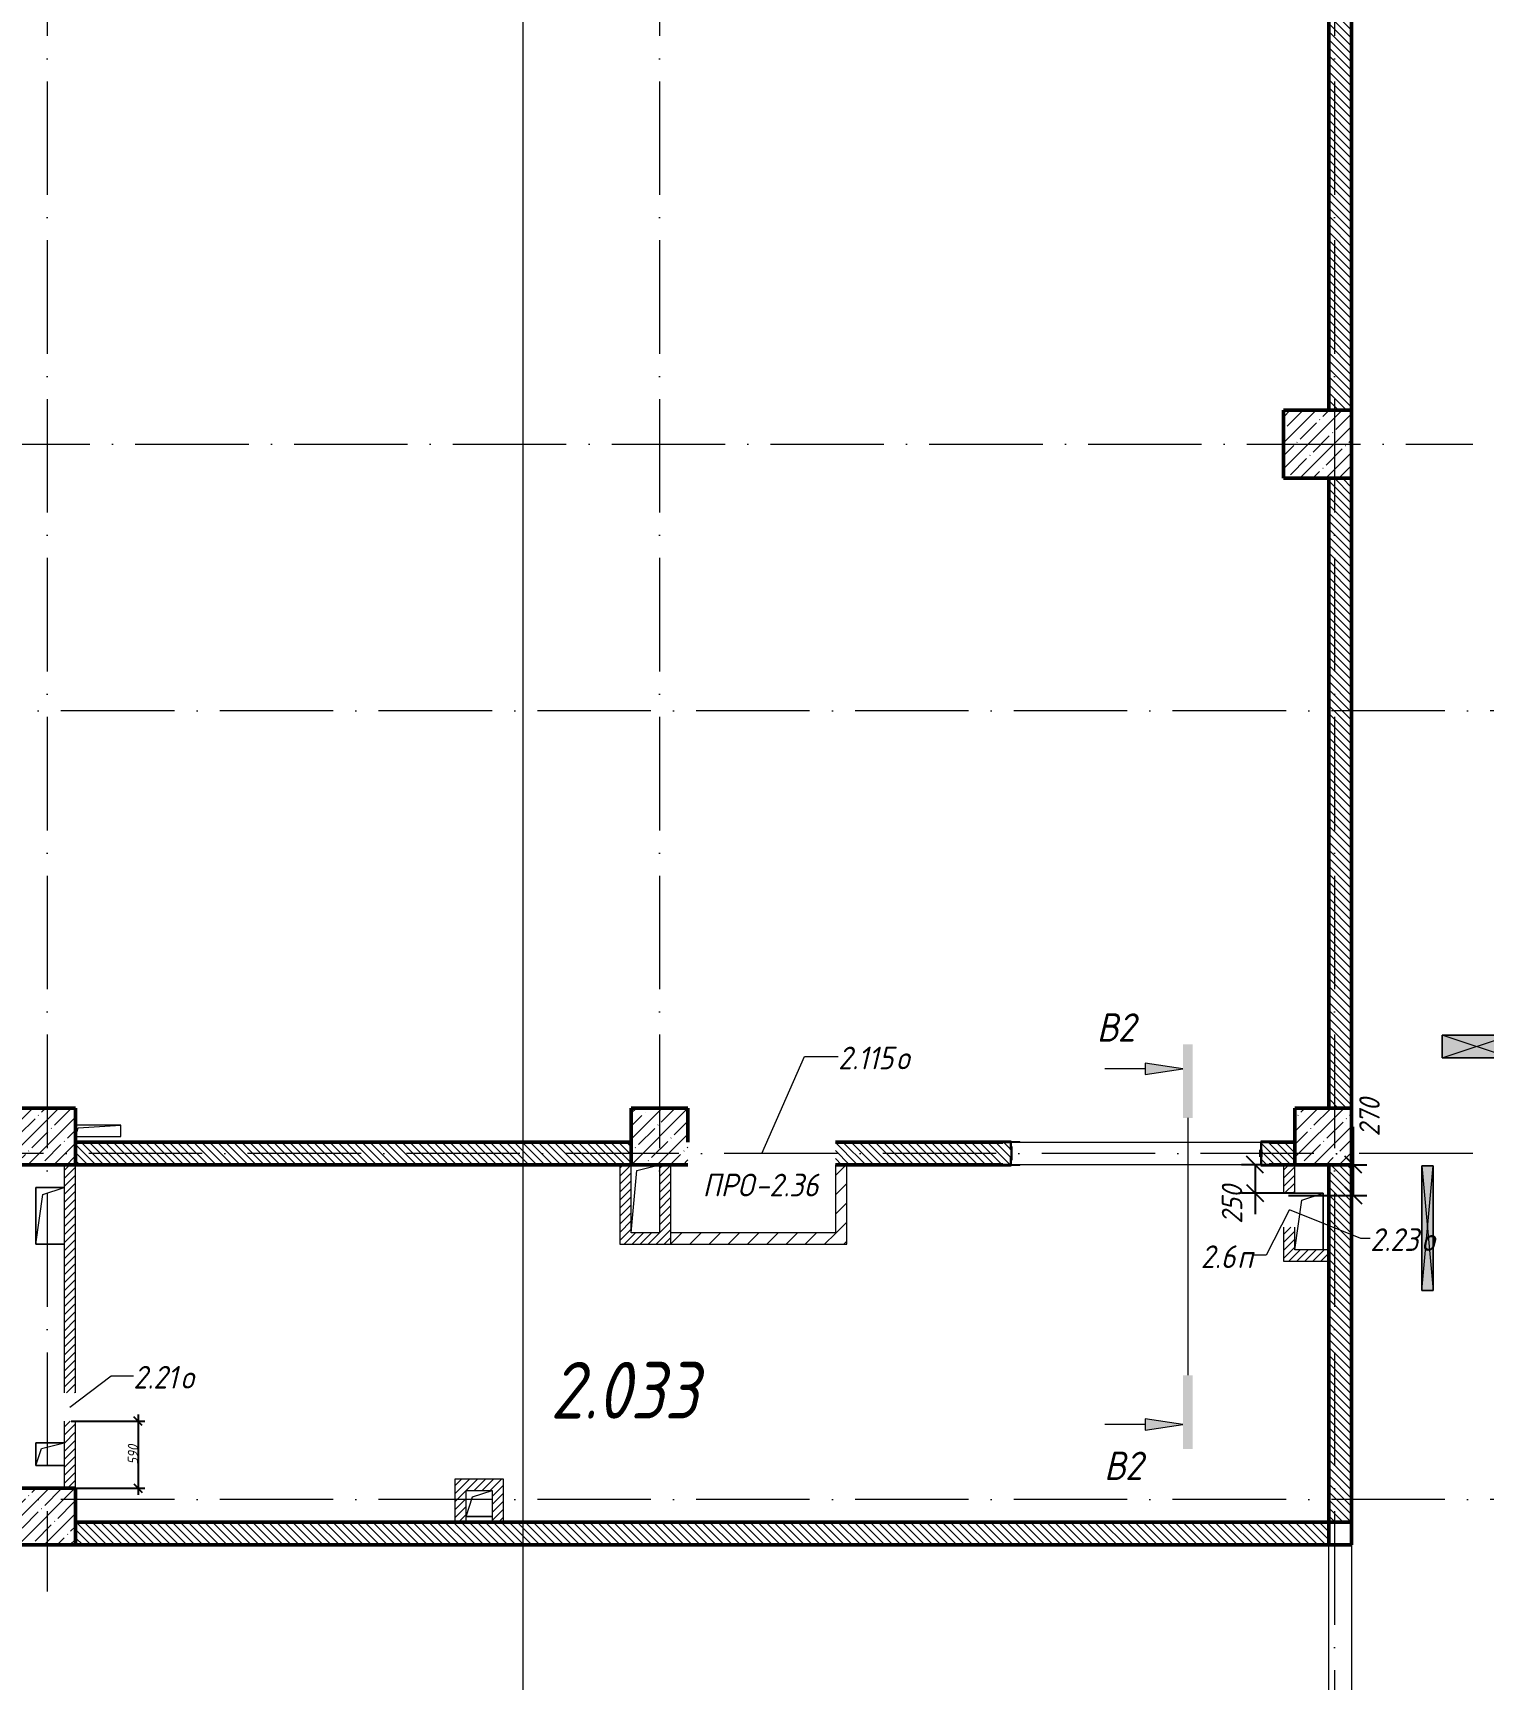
# Model space of a CAD drawing. Header units: millimetres. Extents: x -537608 to 253996, y -217170 to 186033.
# Drawn here: x -107023 to -94237, y -48940 to -34432 of the extents above; entities that cross this region are included whole.
import ezdxf

# ---------------------------------------------------------------- set-up
doc = ezdxf.new("R2010")
doc.units = ezdxf.units.MM
doc.linetypes.add('200_ШТРИХ_ш1п0_6_', pattern=[160, 100, -60])
doc.linetypes.add('50_200_ШТРИХ_1Т_ш5_п1_п1_', pattern=[1400, 1000, -200, 0, -200])
for name, color, linetype, lineweight in [('A-____-____-DIMS', 7, 'Continuous', 9), ('A-____-NOTE-TEXT', 7, 'Continuous', 9), ('A-____-NOTE-TEXT-1', 7, 'Continuous', 5), ('A-DETL-GENF-OTLN', 7, 'Continuous', 9), ('A-FLOR-____-OTLN', 7, 'Continuous', 9), ('A-GENM-____-IDEN', 7, 'Continuous', 9), ('A-GENM-____-MCUT', 7, 'Continuous', 25), ('A-GENM-____-OTLN', 7, 'Continuous', 9), ('A-GENM-____-OTLN-1', 7, 'Continuous', 25), ('A-GLAZ-____-IDEN', 7, 'Continuous', 9), ('A-GLAZ-____-OTLN', 7, 'Continuous', 9), ('A-WALL-____-MCUT-2', 7, 'Continuous', 50), ('A-WALL-____-PATT-1', 7, 'Continuous', 9), ('A-WALL-FNSH-MCUT-1', 7, 'Continuous', 9), ('I-WALL-____-OTLN', 7, 'Continuous', 9), ('S-COLS-____-MCUT', 7, 'Continuous', 50), ('S-COLS-____-OTLN', 7, 'Continuous', 9), ('S-GRID-____-OTLN-1', 7, '50_200_ШТРИХ_1Т_ш5_п1_п1_', 9), ('Марки помещений', 7, 'Continuous', 9)]:
    doc.layers.add(name, color=color, linetype=linetype, lineweight=lineweight)
for name, color, linetype, lineweight, true_color in [('A-DETL-GENF-OTLN-4', 9, '200_ШТРИХ_ш1п0_6_', 9, 0x808080), ('A-DETL-GENF-OTLN-5', 7, 'Continuous', 5, 0xc0c0c0), ('G-____-____-SYMB-1', 9, 'Continuous', 9, 0x808080)]:
    doc.layers.add(name, color=color, linetype=linetype, lineweight=lineweight, true_color=true_color)
doc.styles.add('ISOCPEUR_I', font='isocpeui.ttf', dxfattribs={"height": 300})
doc.styles.add('ISOCPEUR_I_10', font='isocpeui.ttf', dxfattribs={"width": 0.9, "height": 180})
doc.styles.add('ISOCPEUR_I_3', font='isocpeui.ttf', dxfattribs={"width": 0.85, "height": 2.2})
doc.styles.add('ISOCPEUR_I_7', font='isocpeui.ttf', dxfattribs={"width": 0.9, "height": 90})
doc.styles.add('ISOCPEUR_I_9', font='isocpeui.ttf', dxfattribs={"width": 0.9, "height": 250})
doc.dimstyles.new('ISO-1_8_0_9К_СРЕДНИЙ_Кладочные_2', dxfattribs={"dimscale": 304.8, "dimtxt": 89.638306, "dimasz": 0.246063, "dimexe": 0.19685, "dimexo": 0, "dimgap": 0, "dimtad": 1, "dimdec": 3, "dimrnd": 0.001, "dimdsep": 46, "dimtxsty": 'ISOCPEUR_I_7', "dimblk1": 'OBLIQUE', "dimblk2": 'OBLIQUE', "dimsah": 1, "dimcen": 0.09, "dimdle": 0.19685, "dimazin": 0, "dimtfac": 1, "dimtdec": 4, "dimtix": 1, "dimtmove": 1, "dimatfit": 3, "dimfxl": 1, "dimtvp": 1, "dimtolj": 1, "dimtzin": 0, "dimarcsym": 2})
doc.dimstyles.new('ISO-1_8_0_9К_СРЕДНИЙ_Кладочные_3', dxfattribs={"dimscale": 304.8, "dimtxt": 179.276612, "dimasz": 0.492126, "dimexe": 0.393701, "dimexo": 0, "dimgap": 0, "dimtad": 1, "dimdec": 3, "dimrnd": 0.001, "dimdsep": 46, "dimtxsty": 'ISOCPEUR_I_10', "dimblk1": 'OBLIQUE', "dimblk2": 'OBLIQUE', "dimsah": 1, "dimcen": 0.09, "dimdle": 0.393701, "dimazin": 0, "dimtfac": 1, "dimtdec": 4, "dimtix": 1, "dimtmove": 0, "dimatfit": 3, "dimfxl": 1, "dimtvp": 1, "dimtolj": 1, "dimtzin": 0, "dimarcsym": 2})
pattern_1 = [(135, (-184647.673, -56738.29), (-35.35534, -35.35534), [])]
pattern_2 = [(45, (-184647.673, -56738.29), (-35.35534, 35.35534), [])]
pattern_3 = [(45, (-184647.67, -56738.29), (-84.85281, 84.85281), [])]

# ---------------------------------------------------------------- blocks, each defined once
blk = doc.blocks.new('BSC_Колонна _Прямоугольная - 500х500-V8-АР1_План отверстий 2 этажа в осях 1-64_А-ГГ')
at = {"layer": 'S-COLS-____-OTLN'}
h = blk.add_hatch(dxfattribs=at)
h.set_pattern_fill('FP_36', color=256, style=0, pattern_type=2)
h.set_pattern_definition([(45, (-89000, -12581.04), (-114.04925, 114.04925), []), (45, (-88885.95, -12581.04), (-114.04925, 114.04925), [201.613, -40.323, 3.353, -36.97])])
h.paths.add_polyline_path([(-250, -250), (250, -250), (250, 250), (-250, 250)], flags=0)
at = {"layer": 'S-COLS-____-MCUT'}
for p, q in [((250, 250), (-250, 250)), ((-250, 250), (-250, -250)), ((250, -250), (250, 250)), ((-250, -250), (250, -250))]:
    blk.add_line(p, q, dxfattribs=at)
blk = doc.blocks.new('BSC_Колонна _Прямоугольная - 600х600-V15-АР1_План отверстий 2 этажа в осях 1-64_А-ГГ')
at = {"layer": 'S-COLS-____-OTLN'}
h = blk.add_hatch(dxfattribs=at)
h.set_pattern_fill('FP_44', color=256, style=0, pattern_type=2)
h.set_pattern_definition([(45, (-88950, -18681.04), (-114.04925, 114.04925), []), (45, (-88835.95, -18681.04), (-114.04925, 114.04925), [201.613, -40.323, 3.353, -36.97])])
h.paths.add_polyline_path([(-300, -300), (300, -300), (300, 300), (-300, 300)], flags=0)
at = {"layer": 'S-COLS-____-MCUT'}
for p, q in [((300, 300), (-300, 300)), ((-300, 300), (-300, -300)), ((300, -300), (300, 300)), ((-300, -300), (300, -300))]:
    blk.add_line(p, q, dxfattribs=at)
blk = doc.blocks.new('BSC_Колонна _Прямоугольная - 500х500-V18-АР1_План отверстий 2 этажа в осях 1-64_А-ГГ')
at = {"layer": 'S-COLS-____-OTLN'}
h = blk.add_hatch(dxfattribs=at)
h.set_pattern_fill('FP_47', color=256, style=0, pattern_type=2)
h.set_pattern_definition([(45, (-77750, -12581.04), (-114.04925, 114.04925), []), (45, (-77635.95, -12581.04), (-114.04925, 114.04925), [201.613, -40.323, 3.353, -36.97])])
h.paths.add_polyline_path([(-250, -250), (250, -250), (250, 250), (-250, 250)], flags=0)
at = {"layer": 'S-COLS-____-MCUT'}
for p, q in [((250, 250), (-250, 250)), ((-250, 250), (-250, -250)), ((250, -250), (250, 250)), ((-250, -250), (250, -250))]:
    blk.add_line(p, q, dxfattribs=at)
blk = doc.blocks.new('BSC_Колонна _Прямоугольная - 500х500-V19-АР1_План отверстий 2 этажа в осях 1-64_А-ГГ')
at = {"layer": 'S-COLS-____-OTLN'}
h = blk.add_hatch(dxfattribs=at)
h.set_pattern_fill('FP_48', color=256, style=0, pattern_type=2)
h.set_pattern_definition([(45, (-83150, -12581.04), (-114.04925, 114.04925), []), (45, (-83035.95, -12581.04), (-114.04925, 114.04925), [201.613, -40.323, 3.353, -36.97])])
h.paths.add_polyline_path([(-250, -250), (250, -250), (250, 250), (-250, 250)], flags=0)
at = {"layer": 'S-COLS-____-MCUT'}
for p, q in [((250, 250), (-250, 250)), ((-250, 250), (-250, -250)), ((250, -50), (250, 250)), ((-250, -250), (250, -250))]:
    blk.add_line(p, q, dxfattribs=at)
blk = doc.blocks.new('BSC_Колонна _Прямоугольная - 500х500-V139-АР1_План отверстий 2 этажа в осях 1-64_А-ГГ')
at = {"layer": 'S-COLS-____-OTLN'}
h = blk.add_hatch(dxfattribs=at)
h.set_pattern_fill('FP_170', color=256, style=0, pattern_type=2)
h.set_pattern_definition([(45, (-77750, -9231.04), (-114.04925, 114.04925), []), (45, (-77635.95, -9231.04), (-114.04925, 114.04925), [201.613, -40.323, 3.353, -36.97])])
h.paths.add_polyline_path([(-250, -250), (250, -250), (250, 250), (-250, 250)], flags=0)
at = {"layer": 'S-COLS-____-MCUT'}
for p, q in [((250, 250), (-250, 250)), ((-250, 250), (-250, -250)), ((250, -250), (250, 250)), ((-250, -250), (250, -250))]:
    blk.add_line(p, q, dxfattribs=at)
blk = doc.blocks.new('154_Стойка_СКБ_Уголок - СМ-2480_200-28346303-АР1_План отверстий 2 этажа в осях 1-64_А-ГГ')
at = {"layer": 'A-GENM-____-MCUT'}
for p, q in [((125, 156), (125, 81)), ((200, 156), (125, 156)), ((131, 81), (131, 150)), ((131, 150), (200, 150)), ((200, 150), (200, 156)), ((125, 81), (131, 81)), ((131, 19), (125, 19)), ((125, 19), (125, -56)), ((131, -50), (131, 19)), ((125, -56), (200, -56)), ((200, -50), (131, -50)), ((200, -56), (200, -50))]:
    blk.add_line(p, q, dxfattribs=at)
blk = doc.blocks.new('Стойка_Влож_Полоса боковая - Полоса-28213942-АР1_План отверстий 2 этажа в осях 1-64_А-ГГ')
at = {"layer": 'A-GENM-____-OTLN'}
for p, q in [((-5, 60), (0, 60)), ((-5, -60), (-5, 60)), ((0, 31), (0, -31)), ((0, -60), (-5, -60))]:
    blk.add_line(p, q, dxfattribs=at)
blk = doc.blocks.new('Стойка_Влож_Уголок_Опорный - Уголок-28213941-АР1_План отверстий 2 этажа в осях 1-64_А-ГГ')
at = {"layer": 'A-GENM-____-OTLN'}
for p, q in [((-212, -6), (-212, 0)), ((0, 0), (0, -6)), ((-212, -75), (-212, -6)), ((-212, -6), (-206, -6)), ((-212, -75), (-206, -75)), ((-6, -6), (0, -6)), ((-6, -75), (0, -75)), ((0, -6), (0, -75))]:
    blk.add_line(p, q, dxfattribs=at)
blk = doc.blocks.new('Фахверк_СКБ_Уголок - 200_3380-28509457-АР1_План отверстий 2 этажа в осях 1-64_А-ГГ')
at = {"layer": 'A-GENM-____-MCUT'}
for p, q in [((200, 156), (125, 156)), ((125, 156), (125, 81)), ((131, 81), (131, 150)), ((131, 150), (200, 150)), ((200, 150), (200, 156)), ((125, 81), (131, 81)), ((131, 19), (125, 19)), ((125, 19), (125, -56)), ((131, -50), (131, 19)), ((125, -56), (200, -56)), ((200, -50), (131, -50)), ((200, -56), (200, -50))]:
    blk.add_line(p, q, dxfattribs=at)
blk = doc.blocks.new('AR_Отверстие прямоугольное _в плите_ - AR_Отверстие прямоугольное _в плите_-30459229-АР1_План отверстий 2 этажа в осях 1-64_А-ГГ')
at = {"layer": 'A-GENM-____-OTLN'}
for p, q in [((125, 250), (-125, 250)), ((-125, -250), (-63, 188)), ((-63, 188), (125, 250)), ((125, -250), (125, 250))]:
    blk.add_line(p, q, dxfattribs=at)
blk = doc.blocks.new('AR_Отверстие прямоугольное _в плите_ - AR_Отверстие прямоугольное _в плите_-30459234-АР1_План отверстий 2 этажа в осях 1-64_А-ГГ')
at = {"layer": 'A-GENM-____-OTLN'}
for p, q in [((-75, 250), (125, 300)), ((-125, -300), (-75, 250))]:
    blk.add_line(p, q, dxfattribs=at)
blk = doc.blocks.new('AR_Отверстие прямоугольное _в плите_ - AR_Отверстие прямоугольное _в плите_-V153-АР1_План отверстий 2 этажа в осях 1-64_А-ГГ')
at = {"layer": 'A-GENM-____-OTLN'}
for p, q in [((125, 250), (-125, 250)), ((-125, 250), (-125, -250)), ((-125, -250), (-63, 188)), ((-63, 188), (125, 250)), ((-125, -250), (125, -250))]:
    blk.add_line(p, q, dxfattribs=at)
blk = doc.blocks.new('AR_Отверстие прямоугольное _в плите_ - AR_Отверстие прямоугольное _в плите_-30459269-АР1_План отверстий 2 этажа в осях 1-64_А-ГГ')
at = {"layer": 'A-GENM-____-OTLN'}
for p, q in [((125, 100), (-125, 100)), ((-125, 100), (-125, -100)), ((-125, -100), (-75, 50)), ((-75, 50), (125, 100)), ((-125, -100), (125, -100))]:
    blk.add_line(p, q, dxfattribs=at)
blk = doc.blocks.new('AR_Отверстие прямоугольное _в плите_ - AR_Отверстие прямоугольное _в плите_-30511579-АР1_План отверстий 2 этажа в осях 1-64_А-ГГ')
at = {"layer": 'A-GENM-____-OTLN'}
for p, q in [((200, 50), (-200, 50)), ((-200, -50), (-175, 25)), ((-175, 25), (200, 50)), ((200, -50), (200, 50)), ((-200, -50), (200, -50))]:
    blk.add_line(p, q, dxfattribs=at)
blk = doc.blocks.new('AR_Отверстие прямоугольное _в плите_ - AR_Отверстие прямоугольное _в плите_-30552839-АР1_План отверстий 2 этажа в осях 1-64_А-ГГ')
at = {"layer": 'A-GENM-____-OTLN'}
for p, q in [((-115, -115), (-58, 58)), ((-58, 58), (115, 115)), ((-115, -115), (115, -115))]:
    blk.add_line(p, q, dxfattribs=at)
blk = doc.blocks.new('BSC_Колонна _Прямоугольная1 - 200х200 _металл_-35201446-АР1_План отверстий 2 этажа в осях 1-64_А-ГГ')
at = {"layer": 'S-COLS-____-MCUT'}
for p, q in [((100, 100), (-100, 100)), ((-100, 100), (-100, -100)), ((100, -100), (100, 100)), ((-100, -100), (100, -100))]:
    blk.add_line(p, q, dxfattribs=at)
blk = doc.blocks.new('AR_Отверстие прямоугольное _в стене_ - AR_Отверстие прямоугольное _в стене__ЭОМ-36813478-АР1_План отверстий 2 этажа в осях 1-64_А-ГГ')
at = {"layer": 'A-GLAZ-____-OTLN'}
blk.add_hatch(color=256, dxfattribs=at).paths.add_polyline_path([(300, 100), (-300, 100), (-300, -100), (300, -100), (300, 65)], flags=0)
at = {"layer": 'A-DETL-GENF-OTLN'}
for p, q in [((-300, -100), (-300, 100)), ((-300, 100), (300, 100)), ((300, 100), (-300, -100)), ((-300, 100), (300, -100)), ((300, 100), (-300, 100)), ((-300, 100), (-300, -100)), ((300, 100), (300, -100)), ((300, -100), (300, 100)), ((300, -100), (-300, -100)), ((-300, -100), (300, -100))]:
    blk.add_line(p, q, dxfattribs=at)
blk = doc.blocks.new('AR_Отверстие прямоугольное _в стене_ - AR_Отверстие прямоугольное _в стене__ОВ-36943067-АР1_План отверстий 2 этажа в осях 1-64_А-ГГ')
at = {"layer": 'A-GLAZ-____-OTLN'}
blk.add_hatch(color=256, dxfattribs=at).paths.add_polyline_path([(-550, -50), (550, -50), (550, 50), (-550, 50)], flags=0)
at = {"layer": 'A-DETL-GENF-OTLN'}
for p, q in [((-550, -50), (-550, 50)), ((-550, 50), (550, 50)), ((550, 50), (-550, -50)), ((-550, 50), (550, -50)), ((550, 50), (-550, 50)), ((-550, 50), (-550, -50)), ((550, 50), (550, -50)), ((550, -50), (550, 50)), ((550, -50), (-550, -50)), ((-550, -50), (550, -50))]:
    blk.add_line(p, q, dxfattribs=at)
blk = doc.blocks.new('DET_L_Имитация разреза_ISO2-5 - Влево-29864108-АР1_План отверстий 2 этажа в осях 1-64_А-ГГ')
at = {"layer": 'A-DETL-GENF-OTLN-5'}
blk.add_line((143, 0), (2410, 0), dxfattribs=at)
blk = doc.blocks.new('_Oblique')
at = {"color": 0, "linetype": 'ByBlock', "lineweight": -2}
blk.add_line((-0.5, -0.5), (0.5, 0.5), dxfattribs=at)
blk = doc.blocks.new('*D2394')
at = {"layer": 'A-____-____-DIMS', "color": 0, "lineweight": -2, "transparency": 16777216}
for p, q in [((-95898, -44407), (-96368, -44407)), ((-96248, -44407), (-96248, -44777)), ((-95901, -44657), (-96368, -44657)), ((-96248, -44657), (-96248, -44843))]:
    blk.add_line(p, q, dxfattribs=at)
at = {"layer": 'Defpoints', "color": 0, "transparency": 16777216}
for p in [(-96248, -44407), (-95898, -44407), (-95901, -44657)]:
    blk.add_point(p, dxfattribs=at)
at = {"layer": 'A-____-____-DIMS', "color": 0, "lineweight": -2, "transparency": 16777216, "xscale": 150, "yscale": 150, "zscale": 150}
for p, rotation in [((-96248, -44407), 90), ((-96248, -44657), 270)]:
    blk.add_blockref('_Oblique', p, dxfattribs=dict(at, rotation=rotation))
at = {"layer": 'A-____-____-DIMS', "color": 0, "transparency": 16777216, "insert": (-96541, -44927), "char_height": 180, "width": 409.58, "attachment_point": 1, "rotation": 90, "line_spacing_factor": 1.149209, "style": 'ISOCPEUR_I_10'}
blk.add_mtext('\\A1;250', dxfattribs=at)
blk = doc.blocks.new('*D2396')
at = {"layer": 'A-____-____-DIMS', "color": 0, "lineweight": -2, "transparency": 16777216}
for p, q in [((-106685, -46667), (-106036, -46667)), ((-106096, -46607), (-106096, -47317)), ((-106648, -47257), (-106036, -47257))]:
    blk.add_line(p, q, dxfattribs=at)
at = {"layer": 'Defpoints', "color": 0, "transparency": 16777216}
for p in [(-106685, -46667), (-106648, -47257), (-106096, -47257)]:
    blk.add_point(p, dxfattribs=at)
at = {"layer": 'A-____-____-DIMS', "color": 0, "lineweight": -2, "transparency": 16777216, "xscale": 75, "yscale": 75, "zscale": 75}
for p, rotation in [((-106096, -46667), 90), ((-106096, -47257), 270)]:
    blk.add_blockref('_Oblique', p, dxfattribs=dict(at, rotation=rotation))
at = {"layer": 'A-____-____-DIMS', "color": 0, "transparency": 16777216, "insert": (-106141, -46962), "char_height": 90, "width": 409.58, "attachment_point": 5, "rotation": 90, "style": 'ISOCPEUR_I_7'}
blk.add_mtext('\\A1;590', dxfattribs=at)
blk = doc.blocks.new('*D2398')
at = {"layer": 'A-____-____-DIMS', "color": 0, "lineweight": -2, "transparency": 16777216}
for p, q in [((-95381, -44407), (-95381, -44073)), ((-95381, -44677), (-95381, -44287)), ((-95898, -44407), (-95261, -44407)), ((-95952, -44677), (-95261, -44677))]:
    blk.add_line(p, q, dxfattribs=at)
at = {"layer": 'Defpoints', "color": 0, "transparency": 16777216}
for p in [(-95898, -44407), (-95952, -44677), (-95381, -44677)]:
    blk.add_point(p, dxfattribs=at)
at = {"layer": 'A-____-____-DIMS', "color": 0, "lineweight": -2, "transparency": 16777216, "xscale": 150, "yscale": 150, "zscale": 150}
for p, rotation in [((-95381, -44407), 90), ((-95381, -44677), 270)]:
    blk.add_blockref('_Oblique', p, dxfattribs=dict(at, rotation=rotation))
at = {"layer": 'A-____-____-DIMS', "color": 0, "transparency": 16777216, "insert": (-95329, -44157), "char_height": 180, "width": 409.58, "attachment_point": 1, "rotation": 90, "line_spacing_factor": 1.149209, "style": 'ISOCPEUR_I_10'}
blk.add_mtext('\\A1;270', dxfattribs=at)

msp = doc.modelspace()

# ---------------------------------------------------------------- hatches: boundary and pattern name
at = {"layer": 'A-____-NOTE-TEXT-1'}
for points in [[(-96796.704, -43994.3389), (-96796.704, -43344.3389), (-96883.4406, -43344.3389), (-96883.4406, -43994.3389)], [(-97217.082, -43610.187), (-96883.4406, -43560.187), (-97217.082, -43510.187)], [(-96796.704, -46911.2538), (-96796.704, -46261.2538), (-96883.4406, -46261.2538), (-96883.4406, -46911.2538)], [(-97217.082, -46745.4058), (-96883.4406, -46695.4058), (-97217.082, -46645.4058)]]:
    msp.add_hatch(color=256, dxfattribs=at).paths.add_polyline_path(points, flags=0)
at = {"layer": 'A-WALL-____-PATT-1'}
h = msp.add_hatch(dxfattribs=at)
h.set_pattern_fill('FP_6', color=256, style=0, pattern_type=2)
h.set_pattern_definition(pattern_1)
h.paths.add_polyline_path([(-95397.6725, -37757.2474), (-95397.6725, -32357.2474), (-95597.6725, -32357.2474), (-95597.6725, -37757.2474)], flags=0)
h = msp.add_hatch(dxfattribs=at)
h.set_pattern_fill('FP_6', color=256, style=0, pattern_type=2)
h.set_pattern_definition(pattern_1)
h.paths.add_polyline_path([(-95597.6725, -43907.2474), (-95397.6725, -43907.2474), (-95397.6725, -38357.2474), (-95597.6725, -38357.2474), (-95597.6725, -42242.4769)], flags=0)
h = msp.add_hatch(dxfattribs=at)
h.set_pattern_fill('FP_6', color=256, style=0, pattern_type=2)
h.set_pattern_definition(pattern_1)
h.paths.add_polyline_path([(-101747.6725, -44407.2474), (-101747.6725, -44207.2474), (-106647.6725, -44207.2474), (-106647.6725, -44407.2474), (-103358.0049, -44407.2474)], flags=0)
h = msp.add_hatch(dxfattribs=at)
h.set_pattern_fill('FP_6', color=256, style=0, pattern_type=2)
h.set_pattern_definition(pattern_1)
h.paths.add_polyline_path([(-96191.6725, -44407.2474), (-95897.6725, -44407.2474), (-95897.6725, -44207.2474), (-96191.6725, -44207.2474), (-96191.6725, -44276.2474), (-96197.6725, -44276.2474), (-96197.6725, -44338.2474), (-96191.6725, -44338.2474)], flags=0)
h.paths.add_polyline_path([(-98403.6725, -44407.2474), (-98403.6725, -44338.2474), (-98397.6725, -44338.2474), (-98397.6725, -44276.2474), (-98403.6725, -44276.2474), (-98403.6725, -44207.2474), (-99947.6725, -44207.2474), (-99947.6725, -44407.2474), (-98472.6725, -44407.2474)], flags=0)
h = msp.add_hatch(dxfattribs=at)
h.set_pattern_fill('FP_5', color=256, style=0, pattern_type=2)
h.set_pattern_definition(pattern_2)
h.paths.add_polyline_path([(-106747.6725, -47257.2474), (-106647.6725, -47257.2474), (-106647.6725, -46667.2474), (-106747.6725, -46667.2474)], flags=0)
h.paths.add_polyline_path([(-106747.6725, -46417.2474), (-106647.6725, -46417.2474), (-106647.6725, -44407.2474), (-106747.6725, -44407.2474)], flags=0)
h = msp.add_hatch(dxfattribs=at)
h.set_pattern_fill('FP_5', color=256, style=0, pattern_type=2)
h.set_pattern_definition(pattern_2)
h.paths.add_polyline_path([(-101747.6725, -45107.2474), (-101747.6725, -44407.2474), (-101847.6725, -44407.2474), (-101847.6725, -45107.2474)], flags=0)
h = msp.add_hatch(dxfattribs=at)
h.set_pattern_fill('FP_5', color=256, style=0, pattern_type=2)
h.set_pattern_definition(pattern_2)
h.paths.add_polyline_path([(-101397.6725, -45107.2474), (-101397.6725, -44407.2474), (-101497.6725, -44407.2474), (-101497.6725, -45107.2474)], flags=0)
h = msp.add_hatch(dxfattribs=at)
h.set_pattern_fill('FP_4', color=256, style=0, pattern_type=2)
h.set_pattern_definition(pattern_3)
h.paths.add_polyline_path([(-99847.6725, -45107.2474), (-99847.6725, -44407.2474), (-99947.6725, -44407.2474), (-99947.6725, -45107.2474)], flags=0)
h = msp.add_hatch(dxfattribs=at)
h.set_pattern_fill('FP_5', color=256, style=0, pattern_type=2)
h.set_pattern_definition(pattern_2)
h.paths.add_polyline_path([(-95897.6725, -45257.2474), (-95897.6725, -44957.2474), (-95997.6725, -44957.2474), (-95997.6725, -45257.2474)], flags=0)
h.paths.add_polyline_path([(-95997.6725, -44657.2474), (-95897.6725, -44657.2474), (-95897.6725, -44407.2474), (-95997.6725, -44407.2474)], flags=0)
h = msp.add_hatch(dxfattribs=at)
h.set_pattern_fill('FP_6', color=256, style=0, pattern_type=2)
h.set_pattern_definition(pattern_1)
h.paths.add_polyline_path([(-95397.6725, -47557.2474), (-95397.6725, -44407.2474), (-95597.6725, -44407.2474), (-95597.6725, -47557.2474)], flags=0)
h = msp.add_hatch(dxfattribs=at)
h.set_pattern_fill('FP_5', color=256, style=0, pattern_type=2)
h.set_pattern_definition(pattern_2)
h.paths.add_polyline_path([(-101747.6725, -45107.2474), (-101497.6725, -45107.2474), (-101497.6725, -45007.2474), (-101747.6725, -45007.2474)], flags=0)
h = msp.add_hatch(dxfattribs=at)
h.set_pattern_fill('FP_4', color=256, style=0, pattern_type=2)
h.set_pattern_definition(pattern_3)
h.paths.add_polyline_path([(-101397.6725, -45107.2474), (-99947.6725, -45107.2474), (-99947.6725, -45007.2474), (-101397.6725, -45007.2474)], flags=0)
h = msp.add_hatch(dxfattribs=at)
h.set_pattern_fill('FP_5', color=256, style=0, pattern_type=2)
h.set_pattern_definition(pattern_2)
h.paths.add_polyline_path([(-95597.6725, -45257.2474), (-95597.6725, -45157.2474), (-95897.6725, -45157.2474), (-95897.6725, -45257.2474)], flags=0)
h = msp.add_hatch(dxfattribs=at)
h.set_pattern_fill('FP_5', color=256, style=0, pattern_type=2)
h.set_pattern_definition(pattern_2)
h.paths.add_polyline_path([(-103202.6725, -47557.2474), (-103202.6725, -47177.2474), (-103302.6725, -47177.2474), (-103302.6725, -47557.2474)], flags=0)
h = msp.add_hatch(dxfattribs=at)
h.set_pattern_fill('FP_5', color=256, style=0, pattern_type=2)
h.set_pattern_definition(pattern_2)
h.paths.add_polyline_path([(-102972.6725, -47277.2474), (-102972.6725, -47177.2474), (-103202.6725, -47177.2474), (-103202.6725, -47277.2474)], flags=0)
h = msp.add_hatch(dxfattribs=at)
h.set_pattern_fill('FP_5', color=256, style=0, pattern_type=2)
h.set_pattern_definition(pattern_2)
h.paths.add_polyline_path([(-102872.6725, -47557.2474), (-102872.6725, -47177.2474), (-102972.6725, -47177.2474), (-102972.6725, -47557.2474)], flags=0)
h = msp.add_hatch(dxfattribs=at)
h.set_pattern_fill('FP_6', color=256, style=0, pattern_type=2)
h.set_pattern_definition(pattern_1)
h.paths.add_polyline_path([(-96288.1477, -47757.2474), (-95597.6725, -47757.2474), (-95597.6725, -47557.2474), (-106647.6725, -47557.2474), (-106647.6725, -47757.2474), (-99823.0763, -47757.2474)], flags=0)

# ---------------------------------------------------------------- linework, layer by layer
at = {"layer": 'A-____-NOTE-TEXT'}
for p, q in [((-96883.4406, -43560.187), (-97217.082, -43510.187)), ((-97217.082, -43510.187), (-97217.082, -43610.187)), ((-97217.082, -43560.187), (-97573.332, -43560.187)), ((-97217.082, -43610.187), (-96883.4406, -43560.187)), ((-97217.082, -46695.4058), (-97573.332, -46695.4058)), ((-97217.082, -46645.4058), (-97217.082, -46745.4058)), ((-96883.4406, -46695.4058), (-97217.082, -46645.4058)), ((-97217.082, -46745.4058), (-96883.4406, -46695.4058))]:
    msp.add_line(p, q, dxfattribs=at)
at = {"layer": 'A-FLOR-____-OTLN'}
for p, q in [((-106997.6725, -44607.2474), (-106747.6725, -44607.2474)), ((-106997.6725, -45107.2474), (-106997.6725, -44607.2474)), ((-95897.6725, -44657.2474), (-95647.6725, -44657.2474)), ((-95647.6725, -44657.2474), (-95647.6725, -45157.2474)), ((-106747.6725, -45107.2474), (-106997.6725, -45107.2474)), ((-106997.6725, -46857.2474), (-106747.6725, -46857.2474)), ((-106997.6725, -47057.2474), (-106997.6725, -46857.2474)), ((-106747.6725, -47057.2474), (-106997.6725, -47057.2474)), ((-102972.6725, -47507.2474), (-103202.6725, -47507.2474))]:
    msp.add_line(p, q, dxfattribs=at)
at = {"layer": 'A-GLAZ-____-IDEN'}
for p, q in [((-100597.6725, -44307.2474), (-100219.9022, -43453.5102)), ((-100219.9022, -43453.5102), (-99923.7773, -43453.5102)), ((-95947.6725, -44807.2474), (-96150.5211, -45204.7347)), ((-95947.6725, -44802.2474), (-95317.9515, -45054.4125)), ((-95317.9515, -45054.4125), (-95232.2024, -45054.4125)), ((-96150.5211, -45204.7347), (-96262.9053, -45204.7347)), ((-106697.6725, -46542.2474), (-106333.2122, -46267.1668)), ((-106333.2122, -46267.1668), (-106137.0027, -46267.1668))]:
    msp.add_line(p, q, dxfattribs=at)
at = {"layer": 'A-WALL-____-MCUT-2'}
for p, q in [((-95597.6725, -32357.2474), (-95597.6725, -37757.2474)), ((-95397.6725, -37757.2474), (-95397.6725, -32357.2474)), ((-95597.6725, -38357.2474), (-95597.6725, -43907.2474)), ((-95397.6725, -43907.2474), (-95397.6725, -38357.2474)), ((-101747.6725, -44207.2474), (-106647.6725, -44207.2474)), ((-98472.6725, -44207.2474), (-99947.6725, -44207.2474)), ((-95897.6725, -44207.2474), (-96122.6725, -44207.2474)), ((-96197.6725, -44276.2474), (-96197.6725, -44338.2474)), ((-106647.6725, -44407.2474), (-101747.6725, -44407.2474)), ((-99947.6725, -44407.2474), (-98472.6725, -44407.2474)), ((-96122.6725, -44407.2474), (-95897.6725, -44407.2474)), ((-95597.6725, -44407.2474), (-95597.6725, -47557.2474)), ((-95397.6725, -47557.2474), (-95397.6725, -44407.2474)), ((-95597.6725, -47557.2474), (-106647.6725, -47557.2474)), ((-106647.6725, -47757.2474), (-95597.6725, -47757.2474))]:
    msp.add_line(p, q, dxfattribs=at)
at = {"layer": 'A-WALL-FNSH-MCUT-1'}
for p, q in [((-106747.6725, -44407.2474), (-106747.6725, -46417.2474)), ((-106647.6725, -46417.2474), (-106647.6725, -44407.2474)), ((-101847.6725, -44407.2474), (-101847.6725, -45107.2474)), ((-101747.6725, -45007.2474), (-101747.6725, -44407.2474)), ((-101497.6725, -44407.2474), (-101497.6725, -45007.2474)), ((-101397.6725, -45107.2474), (-101397.6725, -44407.2474)), ((-99947.6725, -44407.2474), (-99947.6725, -45007.2474)), ((-99947.6725, -44407.2474), (-99947.6725, -44407.2474)), ((-99847.6725, -45107.2474), (-99847.6725, -44407.2474)), ((-95997.6725, -44407.2474), (-95997.6725, -44657.2474)), ((-95897.6725, -44657.2474), (-95897.6725, -44407.2474)), ((-95997.6725, -44957.2474), (-95997.6725, -45257.2474)), ((-95897.6725, -45157.2474), (-95897.6725, -44957.2474)), ((-101847.6725, -45107.2474), (-99847.6725, -45107.2474)), ((-101497.6725, -45007.2474), (-101747.6725, -45007.2474)), ((-99947.6725, -45007.2474), (-101397.6725, -45007.2474)), ((-95997.6725, -45257.2474), (-95597.6725, -45257.2474)), ((-95597.6725, -45157.2474), (-95897.6725, -45157.2474)), ((-106747.6725, -46667.2474), (-106747.6725, -47257.2474)), ((-106647.6725, -47257.2474), (-106647.6725, -46667.2474)), ((-103302.6725, -47177.2474), (-103302.6725, -47557.2474)), ((-102872.6725, -47177.2474), (-103302.6725, -47177.2474)), ((-103202.6725, -47557.2474), (-103202.6725, -47277.2474)), ((-103202.6725, -47277.2474), (-102972.6725, -47277.2474)), ((-102972.6725, -47277.2474), (-102972.6725, -47557.2474)), ((-102872.6725, -47557.2474), (-102872.6725, -47177.2474))]:
    msp.add_line(p, q, dxfattribs=at)
at = {"layer": 'G-____-____-SYMB-1'}
msp.add_line((-102704.6748, -11331.9632), (-102704.6748, -61526.7472), dxfattribs=at)
at = {"layer": 'I-WALL-____-OTLN'}
for p, q in [((-98397.6725, -44207.2474), (-96197.6725, -44207.2474)), ((-96197.6725, -44407.2474), (-98397.6725, -44407.2474)), ((-95597.6725, -49957.2474), (-95597.6725, -47757.2474)), ((-95397.6725, -47757.2474), (-95397.6725, -49957.2474))]:
    msp.add_line(p, q, dxfattribs=at)
at = {"layer": 'S-GRID-____-OTLN-1'}
for p, q in [((-106897.6725, -6857.3298), (-106897.6725, -48168.3898)), ((-101497.6725, -6857.3298), (-101497.6725, -44915.5551)), ((-95547.6725, -6857.3298), (-95547.6725, -61220.8957)), ((-117320.9021, -38057.2474), (-94328.8852, -38057.2474)), ((-80573.2659, -40407.2474), (-117320.9021, -40407.2474)), ((-94328.8852, -44307.2474), (-117320.9021, -44307.2474)), ((-80573.2659, -47357.2474), (-189093.2365, -47357.2474))]:
    msp.add_line(p, q, dxfattribs=at)

# ---------------------------------------------------------------- block references
at = {"layer": 'A-DETL-GENF-OTLN-4', "rotation": 270.0000000000005}
msp.add_blockref('DET_L_Имитация разреза_ISO2-5 - Влево-29864108-АР1_План отверстий 2 этажа в осях 1-64_А-ГГ', (-96840.0723, -43851.2452), dxfattribs=at)
at = {"layer": 'A-GENM-____-OTLN'}
for name, p in [('AR_Отверстие прямоугольное _в плите_ - AR_Отверстие прямоугольное _в плите_-30511579-АР1_План отверстий 2 этажа в осях 1-64_А-ГГ', (-106447.6725, -44107.2474)), ('AR_Отверстие прямоугольное _в плите_ - AR_Отверстие прямоугольное _в плите_-30459234-АР1_План отверстий 2 этажа в осях 1-64_А-ГГ', (-101622.6725, -44707.2474)), ('AR_Отверстие прямоугольное _в плите_ - AR_Отверстие прямоугольное _в плите_-V153-АР1_План отверстий 2 этажа в осях 1-64_А-ГГ', (-106872.6725, -44857.2474)), ('AR_Отверстие прямоугольное _в плите_ - AR_Отверстие прямоугольное _в плите_-30459229-АР1_План отверстий 2 этажа в осях 1-64_А-ГГ', (-95772.6725, -44907.2474)), ('AR_Отверстие прямоугольное _в плите_ - AR_Отверстие прямоугольное _в плите_-30459269-АР1_План отверстий 2 этажа в осях 1-64_А-ГГ', (-106872.6725, -46957.2474)), ('AR_Отверстие прямоугольное _в плите_ - AR_Отверстие прямоугольное _в плите_-30552839-АР1_План отверстий 2 этажа в осях 1-64_А-ГГ', (-103087.6725, -47392.2474))]:
    msp.add_blockref(name, p, dxfattribs=at)
for name, p, rotation in [('Стойка_Влож_Уголок_Опорный - Уголок-28213941-АР1_План отверстий 2 этажа в осях 1-64_А-ГГ', (-98397.6725, -44201.2474), 89.99999999999955), ('Стойка_Влож_Полоса боковая - Полоса-28213942-АР1_План отверстий 2 этажа в осях 1-64_А-ГГ', (-98397.6725, -44307.2474), 180)]:
    msp.add_blockref(name, p, dxfattribs=dict(at, rotation=rotation))
at = {"layer": 'A-GENM-____-OTLN-1', "rotation": 180}
msp.add_blockref('154_Стойка_СКБ_Уголок - СМ-2480_200-28346303-АР1_План отверстий 2 этажа в осях 1-64_А-ГГ', (-98272.6725, -44257.2474), dxfattribs=at)
at = {"layer": 'A-GENM-____-OTLN-1'}
msp.add_blockref('Фахверк_СКБ_Уголок - 200_3380-28509457-АР1_План отверстий 2 этажа в осях 1-64_А-ГГ', (-96322.6725, -44357.2474), dxfattribs=at)
at = {"layer": 'A-GLAZ-____-OTLN'}
for name, p, rotation in [('AR_Отверстие прямоугольное _в стене_ - AR_Отверстие прямоугольное _в стене__ЭОМ-36813478-АР1_План отверстий 2 этажа в осях 1-64_А-ГГ', (-94297.1575, -43365.6377), 180), ('AR_Отверстие прямоугольное _в стене_ - AR_Отверстие прямоугольное _в стене__ОВ-36943067-АР1_План отверстий 2 этажа в осях 1-64_А-ГГ', (-94727.1575, -44965.6377), 89.99999999999962)]:
    msp.add_blockref(name, p, dxfattribs=dict(at, rotation=rotation))
at = {"layer": 'S-COLS-____-OTLN'}
for name, p in [('BSC_Колонна _Прямоугольная - 600х600-V15-АР1_План отверстий 2 этажа в осях 1-64_А-ГГ', (-95697.6725, -38057.2474)), ('BSC_Колонна _Прямоугольная - 500х500-V18-АР1_План отверстий 2 этажа в осях 1-64_А-ГГ', (-106897.6725, -44157.2474)), ('BSC_Колонна _Прямоугольная - 500х500-V19-АР1_План отверстий 2 этажа в осях 1-64_А-ГГ', (-101497.6725, -44157.2474)), ('BSC_Колонна _Прямоугольная - 500х500-V8-АР1_План отверстий 2 этажа в осях 1-64_А-ГГ', (-95647.6725, -44157.2474)), ('BSC_Колонна _Прямоугольная - 500х500-V139-АР1_План отверстий 2 этажа в осях 1-64_А-ГГ', (-106897.6725, -47507.2474))]:
    msp.add_blockref(name, p, dxfattribs=at)
at = {"layer": 'S-COLS-____-OTLN', "rotation": 270.0000000000001}
msp.add_blockref('BSC_Колонна _Прямоугольная1 - 200х200 _металл_-35201446-АР1_План отверстий 2 этажа в осях 1-64_А-ГГ', (-95497.6725, -47657.2474), dxfattribs=at)

# ---------------------------------------------------------------- texts
at = {"layer": 'A-____-NOTE-TEXT', "char_height": 250, "attachment_point": 1, "style": 'ISOCPEUR_I'}
for s, insert, width in [('\\fISOCPEUR|b0|i1|c204|p34|;\\W.9;В', (-97643.4627, -43072.1787), 223.670813), ('\\fISOCPEUR|b0|i1|c204|p34|;\\W.9;2', (-97458.9158, -43072.1787), 202.02525), ('\\fISOCPEUR|b0|i1|c204|p34|;\\W.9;В', (-97578.6938, -46935.1073), 223.670813), ('\\fISOCPEUR|b0|i1|c204|p34|;\\W.9;2', (-97394.1469, -46935.1073), 202.02525)]:
    msp.add_mtext(s, dxfattribs=dict(at, insert=insert, width=width))
at = {"layer": 'A-GENM-____-IDEN', "char_height": 200, "attachment_point": 1, "style": 'ISOCPEUR_I_9'}
for s, insert, width in [('ПРО', (-101117.3828, -44485.7964), 562.784625), ('-2.36', (-100653.0391, -44485.7964), 707.088375)]:
    msp.add_mtext(s, dxfattribs=dict(at, insert=insert, width=width))
at = {"layer": 'A-GLAZ-____-IDEN', "char_height": 200, "attachment_point": 1, "style": 'ISOCPEUR_I_9'}
for s, insert, width in [('2.115', (-99923.7773, -43365.8956), 620.506125), ('\\fISOCPEUR|b0|i1|c204|p34|;\\W.9;о', (-99411.8085, -43365.8956), 158.734125), ('2.23', (-95232.2024, -44966.7979), 548.35425), ('2.6', (-96726.9547, -45117.1201), 389.620125), ('\\fISOCPEUR|b0|i1|c204|p34|;\\W.9;о', (-94779.7649, -44966.7979), 158.734125), ('\\fISOCPEUR|b0|i1|c204|p34|;\\W.9;п', (-96405.4859, -45117.1201), 158.734125), ('2.21', (-106137.0027, -46179.5523), 505.063125), ('\\fISOCPEUR|b0|i1|c204|p34|;\\W.9;о', (-105720.2839, -46179.5523), 158.734125)]:
    msp.add_mtext(s, dxfattribs=dict(at, insert=insert, width=width))
at = {"layer": 'Марки помещений', "insert": (-102461.777, -46144.1072), "char_height": 500, "width": 785.65375, "attachment_point": 1, "style": 'ISOCPEUR_I_3'}
msp.add_mtext('2.033', dxfattribs=at)

# ---------------------------------------------------------------- dimensions: what is measured, and where the dimension line sits
at = {"layer": 'A-____-____-DIMS'}
for base, p1, p2, override, picture, middle in [((-95380.8984, -44677.2474), (-95897.6725, -44407.2474), (-95952.4835, -44677.2474), {"dimpost": '<>', "dimfxl": 275.507253}, '*D2398', (-95208.8348, -44072.5843)), ((-96248.4768, -44407.2474), (-95900.7205, -44657.2474), (-95897.6725, -44407.2474), {"dimpost": '<>', "dimfxl": 250.01858}, '*D2394', (-96420.5404, -44842.5538))]:
    dim = msp.add_linear_dim(base=base, p1=p1, p2=p2, angle=90, dimstyle='ISO-1_8_0_9К_СРЕДНИЙ_Кладочные_3', override=override, dxfattribs=at)
    dim.commit()
    dim.dimension.update_dxf_attribs({"geometry": picture, "text_midpoint": middle, "dimtype": 160, "text_rotation": 90})
dim = msp.add_linear_dim(base=(-106096.3904, -47257.2474), p1=(-106684.5712, -46667.2474), p2=(-106647.6725, -47257.2474), angle=90, dimstyle='ISO-1_8_0_9К_СРЕДНИЙ_Кладочные_2', override={"dimpost": '<>', "dimfxl": 591.152696}, dxfattribs=at)
dim.commit()
dim.dimension.update_dxf_attribs({"geometry": '*D2396', "text_midpoint": (-106141.3904, -46962.2474)})

doc.saveas('drawing.dxf')
